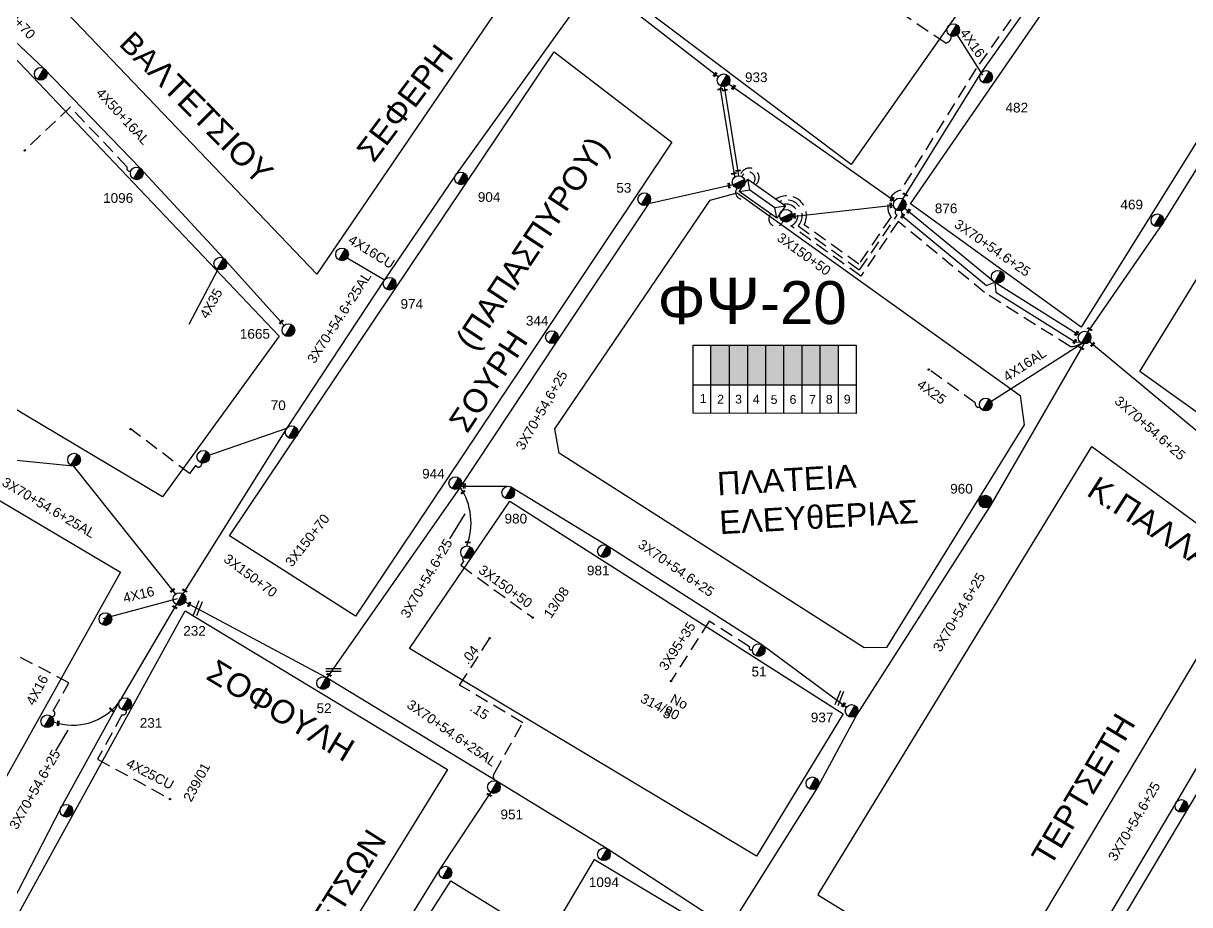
# Model space of a CAD drawing. Header units: millimetres. Extents: x 1421 to 13344, y 800 to 1949.
# Drawn here: x 10965.9 to 11182.8, y 1568.7 to 1732.5 of the extents above; entities that cross this region are included whole.
import ezdxf

# ---------------------------------------------------------------- set-up
doc = ezdxf.new("R2010")
doc.units = ezdxf.units.MM
doc.linetypes.add('DASHED', pattern=[19.05, 12.7, -6.35])
for name, color, linetype in [('Pillar OTE', 7, 'Continuous'), ('Άγνωστα', 7, 'Continuous'), ('Γυμνά εναέρια ΧΤ (3Φ)   4x16AL', 7, 'Continuous'), ('Γυμνά εναέρια ΧΤ (3Φ)   4x16CU', 7, 'Continuous'), ('Γυμνά εναέρια ΧΤ και ΦΟΠ (3Φ)   4x50+16AL', 7, 'Continuous'), ('Εναέρια παροχή ΧΤ 4x16', 7, 'SYN_LINE'), ('Εναέρια παροχή ΧΤ 4x25', 7, 'SYN_LINE'), ('Επιγραφές - Σχήματα', 7, 'Continuous'), ('Καλωδια Χ.Τ 3x95+35', 7, 'DASHED'), ('Καλώδια ΧΤ   3x150+50CU', 7, 'DASHED'), ('Μηχανική τομή', 7, 'Continuous'), ('Στύλος Ξύλινος', 7, 'Continuous'), ('Στύλος Ξύλινος @ 1', 7, 'Continuous'), ('Στύλος ΦΜ', 7, 'Continuous'), ('Στύλος ΦΜ @ 1', 7, 'Continuous'), ('Συνδέσεις', 7, 'Continuous'), ('Συνεστραμμένα ΧΤ   3x70+54.6+25 AL', 7, 'SYN_LINE'), ('Τομή', 7, 'Continuous'), ('Υπογεια Καλωδια Δικτυου ΧΤ 4X25', 7, 'DASHED'), ('Υποσταθμός εναέριος 2 στύλων', 7, 'Continuous'), ('Υποσταθμός πόλεως', 7, 'Continuous'), ('Υπόβαθρο ΔΕΗ', 7, 'Continuous'), ('Υπόγεια Καλώδια Δικτύου ΧΤ   .04', 7, 'DASHED'), ('Υπόγεια Καλώδια Δικτύου ΧΤ   .15', 7, 'DASHED'), ('Υπόγεια καλώδια Παροχών ΧΤ   4x16AL', 7, 'DASHED')]:
    doc.layers.add(name, color=color, linetype=linetype)
doc.styles.add('arial', font='ARIAL.TTF')
doc.styles.get("Standard").update_dxf_attribs({"font": 'ARIAL.TTF'})
doc.linetypes.add('SYN_LINE', pattern='A,0.5,-0.0001,["/\\/\\/\\/",Standard,S=0.1,R=0,X=0,Y=-0.05],-0.25', length=0.7501)
doc.dimstyles.new('ISO-25', dxfattribs={"dimtxt": 2.5, "dimasz": 2.5, "dimexe": 1.25, "dimexo": 0.625, "dimtad": 1, "dimtxsty": 'Standard', "dimcen": 2.5, "dimadec": 0, "dimazin": 0, "dimtfac": 1, "dimtmove": 0, "dimatfit": 3, "dimfxl": 1, "dimarcsym": 0})

# ---------------------------------------------------------------- blocks, each defined once
blk = doc.blocks.new('ΥΠΑΡΧΩΝ ΤΣΙΜΕΝΤΕΝΙΟΣ ΣΤΥΛΟΣ')
at = {"layer": 'Στύλος ΦΜ'}
blk.add_hatch(color=7, dxfattribs=at).paths.add_polyline_path([(-1.29, -2.28, 0.574793), (2.62, 0, 0.268822), (1.3, 2.27)])
at = {"layer": 'Στύλος ΦΜ', "color": 7}
blk.add_line((-1.29, -2.28), (1.3, 2.27), dxfattribs=at)
blk.add_circle((0, 0), 2.62, dxfattribs=at)
at = {"layer": 'Στύλος ΦΜ', "flags": 4}
for tag, p in [('ΑΡΙΘΜΟΣ', (-4.68, 8.05)), ('ΤΥΠΟΣ', (-4.91, 3.03))]:
    blk.add_attdef(tag, p, '', height=4, dxfattribs=at)
blk = doc.blocks.new('ΥΠΟΣΤΑΘΜΟΣ ΕΝΑΕΡΙΟΣ ΕΠΙ 2 ΣΤΥΛΩΝ')
at = {"layer": 'Υποσταθμός εναέριος 2 στύλων', "linetype": 'Continuous'}
for points in [[(-11.97, -2.11, 0.574793), (-8.45, -0.07, 0.268822), (-9.64, 1.98)], [(9.68, -2.15, 0.574793), (13.19, -0.1, 0.268822), (12.01, 1.95)]]:
    blk.add_hatch(color=256, dxfattribs=at).paths.add_polyline_path(points)
for p, q in [((-11.97, -2.11), (-9.64, 1.98)), ((9.68, -2.15), (12.01, 1.95))]:
    blk.add_line(p, q, dxfattribs=at)
for centre in [(-10.81, -0.07), (10.84, -0.1)]:
    blk.add_circle(centre, 2.36, dxfattribs=at)
at = {"layer": 'Υποσταθμός πόλεως', "linetype": 'Continuous', "ltscale": 40}
blk.add_lwpolyline([(-8.57, 2.82), (8.57, 2.82), (8.57, -2.82), (-8.57, -2.82)], close=True, dxfattribs=at)
for points in [[(-5.75, 0), (-8.57, 2.82)], [(-8.57, -2.82), (-5.75, 0)], [(-5.75, 0), (5.75, 0)], [(5.75, 0), (8.57, 2.82)], [(8.57, -2.82), (5.75, 0)]]:
    blk.add_lwpolyline(points, dxfattribs=at)
at = {"layer": 'Υποσταθμός εναέριος 2 στύλων', "ltscale": 40, "flags": 1}
for tag, p in [('ΜΕΤΑΣΧΗΜΑΤΙΣΜΟΣ', (14.09, 2.51)), ('ΙΣΧΥΣ', (14.07, -0.28)), ('ΑΡΙΘΜΟΣ', (14.19, -3))]:
    blk.add_attdef(tag, p, '', height=1.8, dxfattribs=at)
blk = doc.blocks.new('ΜΗΧΑΝΙΚΗ ΤΟΜΗ')
at = {"layer": 'Μηχανική τομή', "ltscale": 40}
for p, q in [((-1.89, 0.78), (1.89, 0.78)), ((1.89, 0), (-1.89, 0))]:
    blk.add_line(p, q, dxfattribs=at)
blk = doc.blocks.new('ΤΟΜΗ')
at = {"layer": 'Τομή', "ltscale": 40}
for p, q in [((-5.68, 0), (5.68, 0)), ((5.68, -2.33), (-5.68, -2.33))]:
    blk.add_line(p, q, dxfattribs=at)
blk = doc.blocks.new('_ΣΥΝΔΕΣΗ')
at = {"layer": 'Συνδέσεις', "linetype": 'SYN_LINE', "ltscale": 40}
blk.add_hatch(color=256, dxfattribs=at).paths.add_polyline_path([(0.5, -0.01, 1), (-0.5, -0.01, 1)])
at = {"layer": 'Συνδέσεις'}
blk.add_circle((0, -0.01), 0.5, dxfattribs=at)
blk = doc.blocks.new('ΥΠΑΡΧΩΝ ΞΥΛΙΝΟΣ ΣΤΥΛΟΣ')
at = {"layer": 'Στύλος Ξύλινος'}
h = blk.add_hatch(color=7, dxfattribs=at)
h.paths.add_polyline_path([(-2.62, 0, 0.270008), (-1.29, -2.28), (1.3, 2.27, 0.576266)])
h.paths.add_polyline_path([(-1.29, -2.28, 0.574793), (2.62, 0, 0.268822), (1.3, 2.27)])
at = {"layer": 'Στύλος Ξύλινος', "color": 7}
blk.add_line((-1.29, -2.28), (1.3, 2.27), dxfattribs=at)
blk.add_circle((0, 0), 2.62, dxfattribs=at)
at = {"layer": 'Στύλος Ξύλινος', "flags": 4}
for tag, p in [('ΑΡΙΘΜΟΣ', (-4.91, 8.6)), ('ΤΥΠΟΣ', (-4.85, 3.39))]:
    blk.add_attdef(tag, p, '', height=4, dxfattribs=at)

msp = doc.modelspace()

# ---------------------------------------------------------------- hatches: boundary and pattern name
at = {"layer": 'Καλώδια ΧΤ   3x150+50CU', "linetype": 'DASHED', "ltscale": 0.2}
h = msp.add_hatch(color=30, dxfattribs=at)
h.dxf.hatch_style = 1
h.paths.add_polyline_path([(11097.20521, 1672.6978), (11093.76534, 1672.69801), (11093.76488, 1665.33742), (11097.20475, 1665.33408)])
h = msp.add_hatch(color=62, dxfattribs=at)
h.dxf.hatch_style = 1
h.paths.add_polyline_path([(11100.64478, 1672.69758), (11097.20521, 1672.6978), (11097.20475, 1665.33408), (11100.64432, 1665.33074)])
h = msp.add_hatch(color=2, dxfattribs=at)
h.dxf.hatch_style = 1
h.paths.add_polyline_path([(11103.94234, 1672.69737), (11100.64478, 1672.69758), (11100.64432, 1665.33074), (11103.94188, 1665.32754)])
h = msp.add_hatch(color=85, dxfattribs=at)
h.dxf.hatch_style = 1
h.paths.add_polyline_path([(11107.32834, 1672.69716), (11103.94234, 1672.69737), (11103.94188, 1665.32754), (11107.32788, 1665.32425)])
h = msp.add_hatch(color=151, dxfattribs=at)
h.dxf.hatch_style = 1
h.paths.add_polyline_path([(11110.72498, 1672.69695), (11107.32834, 1672.69716), (11107.32788, 1665.32425), (11110.72452, 1665.32095)])
h = msp.add_hatch(color=1, dxfattribs=at)
h.dxf.hatch_style = 1
h.paths.add_polyline_path([(11114.06203, 1672.69674), (11110.72498, 1672.69695), (11110.72452, 1665.32095), (11114.06157, 1665.31771)])
h = msp.add_hatch(color=6, dxfattribs=at)
h.dxf.hatch_style = 1
h.paths.add_polyline_path([(11117.4504, 1672.69653), (11114.06203, 1672.69674), (11114.06157, 1665.31771), (11117.44994, 1665.31442)])

# ---------------------------------------------------------------- linework, layer by layer
at = {"layer": 'Pillar OTE', "ltscale": 40}
for points in [[(11090.43664, 1660.05793), (11090.43743, 1672.69822), (11120.77051, 1672.69632), (11120.76971, 1660.02857), (11090.43664, 1660.05886)], [(11093.76455, 1660.05554), (11093.76534, 1672.69801)], [(11097.20442, 1660.0521), (11097.20521, 1672.6978)], [(11100.64399, 1660.04867), (11100.64478, 1672.69758)], [(11103.94155, 1660.04537), (11103.94234, 1672.69737)], [(11107.32754, 1660.04199), (11107.32834, 1672.69716)], [(11110.72419, 1660.0386), (11110.72498, 1672.69695)], [(11114.06124, 1660.03527), (11114.06203, 1672.69674)], [(11117.44961, 1660.03188), (11117.4504, 1672.69653)], [(11090.43697, 1665.34065), (11120.77004, 1665.31119)]]:
    msp.add_lwpolyline(points, dxfattribs=at)
at = {"layer": 'Άγνωστα', "color": 6, "linetype": 'DASHED', "ltscale": 0.2}
msp.add_lwpolyline([(11138.41531, 1730.16346, -0.463716244), (11137.29394, 1728.90792), (11126.63541, 1736.15187)], format="xyb", dxfattribs=at)
at = {"layer": 'Άγνωστα', "color": 2, "linetype": 'DASHED', "ltscale": 0.2}
msp.add_lwpolyline([(10985.90076, 1705.05451, -0.62910853), (10985.1925, 1705.88724), (10974.64911, 1716.97375), (10966.1184, 1708.86096)], format="xyb", dxfattribs=at)
at = {"layer": 'Άγνωστα', "color": 2}
msp.add_lwpolyline([(11002.11068, 1686.78117), (10996.71777, 1676.55572)], dxfattribs=at)
at = {"layer": 'Άγνωστα', "color": 62, "linetype": 'DASHED', "ltscale": 0.2}
msp.add_lwpolyline([(10999.05251, 1650.81671, -0.963788719), (10997.96691, 1650.38804), (10996.83545, 1648.82556), (10985.87651, 1657.15467)], format="xyb", dxfattribs=at)
at = {"layer": 'Άγνωστα', "color": 62, "linetype": 'SYN_LINE', "ltscale": 15}
msp.add_lwpolyline([(11014.84449, 1657.23377), (10999.29999, 1651.81557), (10999.29999, 1651.81557)], dxfattribs=at)
at = {"layer": 'Γυμνά εναέρια ΧΤ (3Φ)   4x16CU', "color": 62}
msp.add_lwpolyline([(11033.04084, 1684.79886), (11026.1101, 1688.87)], dxfattribs=at)
at = {"layer": 'Γυμνά εναέρια ΧΤ και ΦΟΠ (3Φ)   4x50+16AL', "color": 2, "linetype": 'Continuous', "ltscale": 0.2}
msp.add_lwpolyline([(10966.11255, 1755.57703), (10955.4547, 1737.5608), (10969.75457, 1724.17277), (10987.58615, 1705.65507), (11003.12257, 1688.90096), (11014.42522, 1676.37223)], dxfattribs=at)
at = {"layer": 'Εναέρια παροχή ΧΤ 4x16', "color": 6, "linetype": 'SYN_LINE', "ltscale": 8}
msp.add_lwpolyline([(11144.28779, 1722.90711), (11139.11218, 1731.1211)], dxfattribs=at)
at = {"layer": 'Εναέρια παροχή ΧΤ 4x16', "color": 2, "ltscale": 20}
msp.add_lwpolyline([(11163.40815, 1673.40132), (11145.09226, 1661.72816)], dxfattribs=at)
at = {"layer": 'Εναέρια παροχή ΧΤ 4x16', "color": 62, "linetype": 'SYN_LINE', "ltscale": 15}
msp.add_lwpolyline([(10980.78619, 1621.91335), (10994.58534, 1625.63011)], dxfattribs=at)
at = {"layer": 'Καλωδια Χ.Τ 3x95+35', "color": 30, "linetype": 'DASHED', "ltscale": 0.2}
msp.add_lwpolyline([(11101.49217, 1616.17118, -0.951902616), (11100.93508, 1616.62589), (11093.44791, 1621.39992), (11086.35913, 1610.28249)], format="xyb", dxfattribs=at)
at = {"layer": 'Καλώδια ΧΤ   3x150+50CU', "color": 85, "linetype": 'DASHED', "ltscale": 0.2}
msp.add_lwpolyline([(11181.65155, 1774.18357, 0.545819633), (11179.49614, 1775.15737), (11169.29578, 1761.21747), (11143.06592, 1724.13421), (11129.04576, 1701.52583, 0.532381126), (11127.23824, 1696.54975), (11121.25282, 1687.78724), (11111.0902, 1695.06613, 0.780203311), (11105.83856, 1699.87758)], format="xyb", dxfattribs=at)
at = {"layer": 'Καλώδια ΧΤ   3x150+50CU', "color": 1, "linetype": 'DASHED', "ltscale": 0.2}
msp.add_lwpolyline([(11106.53769, 1699.38274, -0.835040494), (11109.97872, 1694.87819), (11121.39911, 1686.69843), (11128.40971, 1696.86968, -0.709518815), (11128.39906, 1698.02836)], format="xyb", dxfattribs=at)
at = {"layer": 'Καλώδια ΧΤ   3x150+50CU', "color": 151, "linetype": 'DASHED', "ltscale": 0.2}
msp.add_lwpolyline([(11162.64356, 1673.09978, -0.172480372), (11160.54761, 1672.45129), (11144.62893, 1682.47207), (11128.59509, 1695.72897), (11121.62172, 1685.55496), (11108.60323, 1694.87934, 0.943810784), (11107.28612, 1698.85301)], format="xyb", dxfattribs=at)
at = {"layer": 'Καλώδια ΧΤ   3x150+50CU', "color": 30, "linetype": 'DASHED', "ltscale": 0.2}
msp.add_lwpolyline([(11047.78239, 1633.22823, 0.693527009), (11047.80843, 1632.60391), (11047.24576, 1631.77722), (11060.65146, 1622.08566)], format="xyb", dxfattribs=at)
at = {"layer": 'Καλώδια ΧΤ   3x150+50CU', "color": 6, "linetype": 'DASHED', "ltscale": 0.2}
msp.add_arc((11100.95173, 1703.88506), 1.75395, 309.9178338, 170.9553671, dxfattribs=at)
at = {"layer": 'Καλώδια ΧΤ   3x150+50CU', "color": 62, "linetype": 'DASHED', "ltscale": 0.2}
msp.add_arc((11100.72054, 1703.64693), 1.24551, 319.1873029, 162.6420667, dxfattribs=at)
at = {"layer": 'Καλώδια ΧΤ   3x150+50CU', "color": 30, "linetype": 'DASHED', "ltscale": 0.2}
msp.add_arc((11099.62177, 1701.10792), 1.27422, 142.3980553, 314.4008683, dxfattribs=at)
at = {"layer": 'Καλώδια ΧΤ   3x150+50CU', "color": 2, "linetype": 'DASHED', "ltscale": 0.2}
msp.add_arc((11105.86583, 1696.16609), 1.35041, 136.2645847, 341.3180976, dxfattribs=at)
at = {"layer": 'Συνεστραμμένα ΧΤ   3x70+54.6+25 AL', "color": 6, "ltscale": 20}
for points in [[(11129.45483, 1699.88033), (11144.00892, 1723.34969), (11170.12287, 1760.27372), (11187.088, 1783.4584)], [(11098.96759, 1704.20474), (11096.10286, 1721.94985), (11127.90655, 1699.5369)]]:
    msp.add_lwpolyline(points, dxfattribs=at)
at = {"layer": 'Συνεστραμμένα ΧΤ   3x70+54.6+25 AL', "color": 1, "ltscale": 20}
for points in [[(11163.81016, 1675.14614), (11177.76849, 1695.33975), (11201.40364, 1733.32168), (11216.68668, 1760.51422)], [(11129.82451, 1698.16949), (11146.51441, 1684.40688), (11162.14883, 1674.6037)]]:
    msp.add_lwpolyline(points, dxfattribs=at)
at = {"layer": 'Συνεστραμμένα ΧΤ   3x70+54.6+25 AL', "color": 62, "ltscale": 20}
for points in [[(11095.11012, 1722.5884), (11072.14918, 1740.43642), (11046.25802, 1704.33179), (11033.0355, 1684.79097), (11014.84449, 1657.23377), (10994.96206, 1625.49473), (10983.91726, 1606.71753), (10972.89564, 1586.70801), (10956.94922, 1555.8397)], [(11098.22885, 1704.0024), (11098.17782, 1704.07724), (11095.54337, 1720.3959), (11095.70335, 1720.84239)], [(10917.36047, 1670.88287), (10932.57962, 1664.21862), (10949.76521, 1652.83039), (10975.20446, 1650.25372), (10994.22521, 1626.41662)]]:
    msp.add_lwpolyline(points, dxfattribs=at)
at = {"layer": 'Συνεστραμμένα ΧΤ   3x70+54.6+25 AL', "color": 30, "ltscale": 20}
for points in [[(11097.82631, 1702.52884), (11082.17918, 1699.01345), (11065.12064, 1673.47254), (11047.12858, 1646.31297), (11022.34203, 1610.84845)], [(11056.5073, 1646.40183), (11074.4578, 1635.43487), (11103.24445, 1617.03211), (11118.97134, 1605.42264)]]:
    msp.add_lwpolyline(points, dxfattribs=at)
at = {"layer": 'Συνεστραμμένα ΧΤ   3x70+54.6+25 AL', "color": 2, "ltscale": 20}
for points in [[(11108.88619, 1696.63151), (11127.69891, 1698.72656)], [(11129.114, 1697.70638), (11129.31284, 1696.77031), (11145.00987, 1683.79189), (11146.51441, 1684.40688), (11146.71563, 1682.56944), (11161.45353, 1673.32842), (11162.4397, 1673.24613)], [(11163.1046, 1672.95261), (11145.80451, 1643.02976), (11120.87314, 1604.03283), (11113.61669, 1590.60672), (11097.69356, 1565.25381)]]:
    msp.add_lwpolyline(points, dxfattribs=at)
at = {"layer": 'Συνεστραμμένα ΧΤ   3x70+54.6+25 AL', "color": 151, "ltscale": 20}
for points in [[(11164.12698, 1673.36739), (11185.82139, 1655.32754), (11210.96463, 1639.60529)], [(11211.4849, 1638.16335), (11197.29231, 1616.758), (11180.1451, 1587.507), (11161.19934, 1555.67512), (11148.88727, 1533.80105)]]:
    msp.add_lwpolyline(points, dxfattribs=at)
at = {"layer": 'Συνεστραμμένα ΧΤ   3x70+54.6+25 AL', "color": 30, "ltscale": 8}
msp.add_lwpolyline([(11047.25374, 1646.50192), (11055.84307, 1646.46964)], dxfattribs=at)
at = {"layer": 'Συνεστραμμένα ΧΤ   3x70+54.6+25 AL', "color": 133, "ltscale": 20}
for points in [[(11096.15559, 1564.92478), (11074.44282, 1579.08137), (11053.99298, 1591.58453), (11022.25289, 1610.90498), (10995.99846, 1624.94075)], [(11008.97592, 1518.90916), (11030.69983, 1554.81002), (11043.38406, 1575.24319), (11052.82638, 1589.53817)]]:
    msp.add_lwpolyline(points, dxfattribs=at)
at = {"layer": 'Συνεστραμμένα ΧΤ   3x70+54.6+25 AL', "color": 30, "ltscale": 15}
msp.add_arc((11037.3001, 1639.68578), 11.85405, 338.7677217, 33.9911887, dxfattribs=at)
at = {"layer": 'Συνεστραμμένα ΧΤ   3x70+54.6+25 AL', "color": 62, "ltscale": 15}
msp.add_arc((10975.11911, 1612.81068), 10.75176, 250.518575, 323.1167433, dxfattribs=at)
at = {"layer": 'Υπογεια Καλωδια Δικτυου ΧΤ 4X25', "color": 2, "linetype": 'DASHED', "ltscale": 0.2}
msp.add_lwpolyline([(11143.77962, 1661.19123, -0.59045392), (11142.88902, 1662.00513), (11134.26284, 1668.17987)], format="xyb", dxfattribs=at)
at = {"layer": 'Υπογεια Καλωδια Δικτυου ΧΤ 4X25', "color": 62, "linetype": 'DASHED', "ltscale": 0.2}
msp.add_lwpolyline([(10985.11819, 1604.8351, -0.553481718), (10984.26346, 1603.98897), (10979.72168, 1595.74347), (10993.09762, 1588.37576)], format="xyb", dxfattribs=at)
at = {"layer": 'Υπόβαθρο ΔΕΗ'}
for points in [[(11074.4067, 1740.52382), (11129.3091, 1821.20538), (11177.12852, 1787.80792), (11119.84122, 1706.26945), (11074.4067, 1740.52382)], [(11130.8373, 1698.98205), (11187.10329, 1780.61496), (11215.80981, 1761.52853), (11162.57365, 1676.0658), (11130.8373, 1698.98205)], [(10965.96519, 1742.96139), (11010.83962, 1767.77093), (11054.20874, 1735.37085), (11020.5195, 1685.93327), (10965.96519, 1742.96139)], [(11227.24953, 1755.13206), (11259.10958, 1738.49828), (11203.73577, 1646.18713), (11173.5099, 1667.84182), (11227.24953, 1755.13206)], [(10898.03804, 1704.57449), (10954.55916, 1736.32328), (11013.46194, 1674.38621), (10991.82596, 1644.50845), (10898.88435, 1699.87009), (10897.90452, 1700.87162), (10897.69944, 1701.85039), (10897.69944, 1703.42096), (10898.03804, 1704.57449)], [(11004.2772, 1637.28318), (11064.61398, 1727.24814), (11086.51069, 1710.42448), (11027.70102, 1622.29909), (11004.2772, 1637.28318)], [(11065.53337, 1652.61902), (11064.73706, 1657.14964), (11093.62236, 1699.68433), (11098.63893, 1701.03215), (11151.27594, 1663.33135), (11151.96442, 1657.87863), (11126.426, 1616.5002), (11122.21664, 1616.40813), (11065.53337, 1652.61902)], [(11113.70362, 1570.60587), (11164.59555, 1653.85124), (11194.50331, 1632.00344), (11145.92289, 1550.71838), (11113.61893, 1570.46735)], [(10924.8274, 1590.53713), (10956.86029, 1646.57832), (10984.00453, 1630.51564), (10951.50707, 1572.44999), (10924.8274, 1590.53713)], [(11037.71027, 1616.30513), (11056.36705, 1643.71629), (11118.36172, 1604.18676), (11102.26007, 1577.70284), (11037.71027, 1616.30513)], [(11157.19323, 1544.02834), (11205.17972, 1624.66618), (11231.17058, 1605.51502), (11183.16058, 1528.14304), (11157.19323, 1544.02834)], [(10964.18706, 1565.43635), (10996.02015, 1623.32417), (11044.79638, 1593.81076), (11007.59808, 1533.57109), (10964.18706, 1565.43635)], [(11016.8908, 1526.79703), (11017.28798, 1529.07834), (11045.4056, 1573.11274), (11063.24069, 1562.07233), (11072.11422, 1577.11304), (11093.83265, 1564.05505), (11054.59008, 1499.50868), (11016.8908, 1526.79703)]]:
    msp.add_lwpolyline(points, dxfattribs=at)
at = {"layer": 'Υπόγεια Καλώδια Δικτύου ΧΤ   .04', "color": 133, "ltscale": 0.2}
msp.add_lwpolyline([(11047.04323, 1609.50492), (11052.64376, 1618.25444)], dxfattribs=at)
at = {"layer": 'Υπόγεια Καλώδια Δικτύου ΧΤ   .15', "color": 133, "ltscale": 0.2}
msp.add_lwpolyline([(11053.71244, 1591.70022, -0.464463237), (11053.59992, 1593.25572), (11053.59992, 1593.25572), (11058.79809, 1602.52444), (11047.04323, 1609.50492)], format="xyb", dxfattribs=at)
at = {"layer": 'Υπόγεια καλώδια Παροχών ΧΤ   4x16AL', "color": 62, "linetype": 'DASHED', "ltscale": 0.2}
msp.add_lwpolyline([(10970.94758, 1603.81904, 1.191750201), (10971.47799, 1604.70018), (10974.40829, 1609.93596), (10960.6975, 1617.13113)], format="xyb", dxfattribs=at)

# ---------------------------------------------------------------- block references
at = {"layer": 'Μηχανική τομή'}
for p, xscale, yscale, zscale, rotation in [((11094.60786, 1722.97882), 0.249999999999919, 0.249999999999919, 0.249999999999919, 55.15919953187292), ((11095.49193, 1720.18963), 0.2499999999999681, 0.2499999999999681, 0.2499999999999681, 12.11167555211744), ((11096.37338, 1720.01799), 0.2499999999999681, 0.2499999999999681, 0.2499999999999681, 12.11167555211744), ((11098.03818, 1720.58598), 0.249999999999919, 0.249999999999919, 0.249999999999919, 55.15919953187292), ((11098.04879, 1704.51039), 0.2499999999999681, 0.2499999999999681, 0.2499999999999681, 12.11167555211744), ((11098.82854, 1705.06609), 0.2499999999999681, 0.2499999999999681, 0.2499999999999681, 7.187272394768478), ((11097.20473, 1702.38919), 0.249999999999919, 0.249999999999919, 0.249999999999919, 95.95287161727015), ((11127.53143, 1699.80125), 0.249999999999919, 0.249999999999919, 0.249999999999919, 55.15919953187292), ((11129.86688, 1700.61398), 0.2500000000002005, 0.2500000000002005, 0.2500000000002005, 331.5446991727721), ((11127.28962, 1698.68098), 0.249999999999919, 0.249999999999919, 0.249999999999919, 92.41710292976293), ((11130.58987, 1697.57083), 0.249999999999919, 0.249999999999919, 0.249999999999919, 55.15919953187292), ((11109.37781, 1696.75057), 0.249999999999919, 0.249999999999919, 0.249999999999919, 92.41710292976293), ((11129.47751, 1696.66698), 0.249999999999919, 0.249999999999919, 0.249999999999919, 55.15919953187292), ((11013.95192, 1676.96525), 0.2499999999999188, 0.2499999999999188, 0.2499999999999188, 46.79548129972707), ((11161.80787, 1674.84712), 0.249999999999919, 0.249999999999919, 0.249999999999919, 55.15919953187292), ((11164.12445, 1675.61661), 0.2500000000002005, 0.2500000000002005, 0.2500000000002005, 331.5446991727721), ((11161.46788, 1673.34904), 0.249999999999919, 0.249999999999919, 0.249999999999919, 55.15919953187292), ((11162.59585, 1672.08043), 0.2500000000002005, 0.2500000000002005, 0.2500000000002005, 331.5446991727721), ((11164.79554, 1672.76033), 0.2499999999999681, 0.2499999999999681, 0.2499999999999681, 45.66766358562436), ((11048.02283, 1646.50548), 0.249999999999919, 0.249999999999919, 0.249999999999919, 84.83980671390898), ((11047.74007, 1645.30055), 0.249999999999919, 0.249999999999919, 0.249999999999919, 42.50572017116215), ((11048.54381, 1635.93111), 0.249999999999919, 0.249999999999919, 0.249999999999919, 352.7513169845008), ((10993.72311, 1627.04586), 0.249999999999919, 0.249999999999919, 0.249999999999919, 39.44037338384143), ((10995.87803, 1626.98338), 0.2500000000002005, 0.2500000000002005, 0.2500000000002005, 331.5446991727721), ((10994.03033, 1623.92261), 0.2500000000002005, 0.2500000000002005, 0.2500000000002005, 331.5446991727721), ((10996.83984, 1624.49043), 0.249999999999919, 0.249999999999919, 0.249999999999919, 68.45138536945211), ((11022.71615, 1611.3454), 0.2500000000002005, 0.2500000000002005, 0.2500000000002005, 331.5446991727721), ((10982.37572, 1605.02897), 0.249999999999919, 0.249999999999919, 0.249999999999919, 136.9027707389165), ((11118.48084, 1605.78473), 0.249999999999919, 0.249999999999919, 0.249999999999919, 53.31482086644282), ((10972.51168, 1602.37988), 0.249999999999919, 0.249999999999919, 0.249999999999919, 84.46756182597117), ((11052.49111, 1589.00842), 0.2500000000002005, 0.2500000000002005, 0.2500000000002005, 331.5446991727721)]:
    msp.add_blockref('ΜΗΧΑΝΙΚΗ ΤΟΜΗ', p, dxfattribs=dict(at, xscale=xscale, yscale=yscale, zscale=zscale, rotation=rotation))
at = {"layer": 'Στύλος Ξύλινος @ 1', "ltscale": 40}
ref = msp.add_blockref('ΥΠΑΡΧΩΝ ΞΥΛΙΝΟΣ ΣΤΥΛΟΣ', (11144.79375, 1643.63432), dxfattribs=dict(at, xscale=0.4499999999998181, yscale=0.4499999999998181, zscale=0.4499999999998181))
ref.add_attrib('ΤΥΠΟΣ', '960', (11138.23611, 1645.11649), dxfattribs={"layer": 'Στύλος Ξύλινος', "height": 1.8, "flags": 4})
at = {"layer": 'Στύλος ΦΜ @ 1', "ltscale": 40, "xscale": 0.4499999999998181, "yscale": 0.4499999999998181, "zscale": 0.4499999999998181}
for p in [(11138.7972, 1731.2776), (10969.16901, 1723.15088), (11025.17697, 1689.58862), (11002.53701, 1687.87907), (11147.09544, 1685.43135), (11163.22459, 1674.12425), (11144.85246, 1661.67717), (10975.36273, 1651.4208), (10999.37356, 1651.94988), (11048.42183, 1634.21729), (10981.18888, 1621.79248), (10970.36202, 1602.79715), (11112.64144, 1591.26704), (10973.93214, 1586.1487), (11181.23362, 1587.05725), (11044.40896, 1574.66292)]:
    msp.add_blockref('ΥΠΑΡΧΩΝ ΤΣΙΜΕΝΤΕΝΙΟΣ ΣΤΥΛΟΣ', p, dxfattribs=at)
at = {"layer": 'Στύλος ΦΜ @ 1', "ltscale": 40}
ref = msp.add_blockref('ΥΠΑΡΧΩΝ ΤΣΙΜΕΝΤΕΝΙΟΣ ΣΤΥΛΟΣ', (11096.1006, 1721.95114), dxfattribs=dict(at, xscale=0.4499999999998181, yscale=0.4499999999998181, zscale=0.4499999999998181))
ref.add_attrib('ΤΥΠΟΣ', '933', (11100.08859, 1721.6126), dxfattribs={"layer": 'Στύλος ΦΜ', "height": 1.8, "flags": 4})
ref = msp.add_blockref('ΥΠΑΡΧΩΝ ΤΣΙΜΕΝΤΕΝΙΟΣ ΣΤΥΛΟΣ', (11144.89874, 1722.57809), dxfattribs=dict(at, xscale=0.4499999999998181, yscale=0.4499999999998181, zscale=0.4499999999998181))
ref.add_attrib('ΤΥΠΟΣ', '482', (11148.52694, 1715.96512), dxfattribs={"layer": 'Στύλος ΦΜ', "height": 1.8, "flags": 4})
ref = msp.add_blockref('ΥΠΑΡΧΩΝ ΤΣΙΜΕΝΤΕΝΙΟΣ ΣΤΥΛΟΣ', (10987.00059, 1704.63318), dxfattribs=dict(at, xscale=0.4499999999998181, yscale=0.4499999999998181, zscale=0.4499999999998181))
ref.add_attrib('ΤΥΠΟΣ', '1096', (10980.75687, 1699.16827), dxfattribs={"layer": 'Στύλος ΦΜ', "height": 1.8, "flags": 4})
ref = msp.add_blockref('ΥΠΑΡΧΩΝ ΤΣΙΜΕΝΤΕΝΙΟΣ ΣΤΥΛΟΣ', (11047.26416, 1703.71957), dxfattribs=dict(at, xscale=0.4499999999998181, yscale=0.4499999999998181, zscale=0.4499999999998181))
ref.add_attrib('ΤΥΠΟΣ', '904', (11050.41912, 1699.34479), dxfattribs={"layer": 'Στύλος ΦΜ', "height": 1.8, "flags": 4})
ref = msp.add_blockref('ΥΠΑΡΧΩΝ ΤΣΙΜΕΝΤΕΝΙΟΣ ΣΤΥΛΟΣ', (11081.35132, 1699.85118), dxfattribs=dict(at, xscale=0.4499999999998181, yscale=0.4499999999998181, zscale=0.4499999999998181))
ref.add_attrib('ΤΥΠΟΣ', '53', (11076.16791, 1701.05562), dxfattribs={"layer": 'Στύλος ΦΜ', "height": 1.8, "flags": 4})
ref = msp.add_blockref('ΥΠΑΡΧΩΝ ΤΣΙΜΕΝΤΕΝΙΟΣ ΣΤΥΛΟΣ', (11128.86927, 1698.85844), dxfattribs=dict(at, xscale=0.4499999999998181, yscale=0.4499999999998181, zscale=0.4499999999998181))
ref.add_attrib('ΤΥΠΟΣ', '876', (11135.38166, 1697.2423), dxfattribs={"layer": 'Στύλος ΦΜ', "height": 1.8, "flags": 4})
ref = msp.add_blockref('ΥΠΑΡΧΩΝ ΤΣΙΜΕΝΤΕΝΙΟΣ ΣΤΥΛΟΣ', (11176.7509, 1695.93275), dxfattribs=dict(at, xscale=0.4499999999998181, yscale=0.4499999999998181, zscale=0.4499999999998181))
ref.add_attrib('ΤΥΠΟΣ', '469', (11169.89, 1697.9518), dxfattribs={"layer": 'Στύλος ΦΜ', "height": 1.8, "flags": 4})
ref = msp.add_blockref('ΥΠΑΡΧΩΝ ΤΣΙΜΕΝΤΕΝΙΟΣ ΣΤΥΛΟΣ', (11034.00448, 1684.12149), dxfattribs=dict(at, xscale=0.4499999999998181, yscale=0.4499999999998181, zscale=0.4499999999998181))
ref.add_attrib('ΤΥΠΟΣ', '974', (11036.05172, 1679.48164), dxfattribs={"layer": 'Στύλος ΦΜ', "height": 1.8, "flags": 4})
ref = msp.add_blockref('ΥΠΑΡΧΩΝ ΤΣΙΜΕΝΤΕΝΙΟΣ ΣΤΥΛΟΣ', (11015.21414, 1675.49773), dxfattribs=dict(at, xscale=0.4499999999998181, yscale=0.4499999999998181, zscale=0.4499999999998181))
ref.add_attrib('ΤΥΠΟΣ', '1665', (11006.17862, 1673.90863), dxfattribs={"layer": 'Στύλος ΦΜ', "height": 1.8, "flags": 4})
ref = msp.add_blockref('ΥΠΑΡΧΩΝ ΤΣΙΜΕΝΤΕΝΙΟΣ ΣΤΥΛΟΣ', (11064.18938, 1674.19357), dxfattribs=dict(at, xscale=0.4499999999998181, yscale=0.4499999999998181, zscale=0.4499999999998181))
ref.add_attrib('ΤΥΠΟΣ', '344', (11059.36743, 1676.35656), dxfattribs={"layer": 'Στύλος ΦΜ', "height": 1.8, "flags": 4})
ref = msp.add_blockref('ΥΠΑΡΧΩΝ ΤΣΙΜΕΝΤΕΝΙΟΣ ΣΤΥΛΟΣ', (11015.79273, 1656.53522), dxfattribs=dict(at, xscale=0.4499999999998181, yscale=0.4499999999998181, zscale=0.4499999999998181))
ref.add_attrib('ΤΥΠΟΣ', '70', (11011.91957, 1660.63072), dxfattribs={"layer": 'Στύλος ΦΜ', "height": 1.8, "flags": 4})
ref = msp.add_blockref('ΥΠΑΡΧΩΝ ΤΣΙΜΕΝΤΕΝΙΟΣ ΣΤΥΛΟΣ', (11046.21385, 1647.05487), dxfattribs=dict(at, xscale=0.4499999999998181, yscale=0.4499999999998181, zscale=0.4499999999998181))
ref.add_attrib('ΤΥΠΟΣ', '944', (11040.06851, 1647.91), dxfattribs={"layer": 'Στύλος ΦΜ', "height": 1.8, "flags": 4})
ref = msp.add_blockref('ΥΠΑΡΧΩΝ ΤΣΙΜΕΝΤΕΝΙΟΣ ΣΤΥΛΟΣ', (11056.08684, 1645.30167), dxfattribs=dict(at, xscale=0.4499999999998181, yscale=0.4499999999998181, zscale=0.4499999999998181))
ref.add_attrib('ΤΥΠΟΣ', '980', (11055.39129, 1639.55702), dxfattribs={"layer": 'Στύλος ΦΜ', "height": 1.8, "flags": 4})
ref = msp.add_blockref('ΥΠΑΡΧΩΝ ΤΣΙΜΕΝΤΕΝΙΟΣ ΣΤΥΛΟΣ', (11073.87224, 1634.41298), dxfattribs=dict(at, xscale=0.4499999999998181, yscale=0.4499999999998181, zscale=0.4499999999998181))
ref.add_attrib('ΤΥΠΟΣ', '981', (11070.70927, 1629.91917), dxfattribs={"layer": 'Στύλος ΦΜ', "height": 1.8, "flags": 4})
ref = msp.add_blockref('ΥΠΑΡΧΩΝ ΤΣΙΜΕΝΤΕΝΙΟΣ ΣΤΥΛΟΣ', (10994.9598, 1625.49602), dxfattribs=dict(at, xscale=0.4499999999998181, yscale=0.4499999999998181, zscale=0.4499999999998181))
ref.add_attrib('ΤΥΠΟΣ', '232', (10995.66017, 1618.69609), dxfattribs={"layer": 'Στύλος ΦΜ', "height": 1.8, "flags": 4})
ref = msp.add_blockref('ΥΠΑΡΧΩΝ ΤΣΙΜΕΝΤΕΝΙΟΣ ΣΤΥΛΟΣ', (11102.65889, 1616.01022), dxfattribs=dict(at, xscale=0.4499999999998181, yscale=0.4499999999998181, zscale=0.4499999999998181))
ref.add_attrib('ΤΥΠΟΣ', '51', (11101.3008, 1611.11628), dxfattribs={"layer": 'Στύλος ΦΜ', "height": 1.8, "flags": 4})
ref = msp.add_blockref('ΥΠΑΡΧΩΝ ΤΣΙΜΕΝΤΕΝΙΟΣ ΣΤΥΛΟΣ', (11021.66733, 1609.88309), dxfattribs=dict(at, xscale=0.4499999999998181, yscale=0.4499999999998181, zscale=0.4499999999998181))
ref.add_attrib('ΤΥΠΟΣ', '52', (11020.43638, 1604.30865), dxfattribs={"layer": 'Στύλος ΦΜ', "height": 1.8, "flags": 4})
ref = msp.add_blockref('ΥΠΑΡΧΩΝ ΤΣΙΜΕΝΤΕΝΙΟΣ ΣΤΥΛΟΣ', (10984.83394, 1605.97805), dxfattribs=dict(at, xscale=0.4499999999998181, yscale=0.4499999999998181, zscale=0.4499999999998181))
ref.add_attrib('ΤΥΠΟΣ', '231', (10987.57024, 1601.58023), dxfattribs={"layer": 'Στύλος ΦΜ', "height": 1.8, "flags": 4})
ref = msp.add_blockref('ΥΠΑΡΧΩΝ ΤΣΙΜΕΝΤΕΝΙΟΣ ΣΤΥΛΟΣ', (11119.9189, 1604.72316), dxfattribs=dict(at, xscale=0.4499999999998181, yscale=0.4499999999998181, zscale=0.4499999999998181))
ref.add_attrib('ΤΥΠΟΣ', '937', (11112.32384, 1602.59775), dxfattribs={"layer": 'Στύλος ΦΜ', "height": 1.8, "flags": 4})
ref = msp.add_blockref('ΥΠΑΡΧΩΝ ΤΣΙΜΕΝΤΕΝΙΟΣ ΣΤΥΛΟΣ', (11053.40742, 1590.56264), dxfattribs=dict(at, xscale=0.4499999999998181, yscale=0.4499999999998181, zscale=0.4499999999998181))
ref.add_attrib('ΤΥΠΟΣ', '951', (11054.64158, 1584.57115), dxfattribs={"layer": 'Στύλος ΦΜ', "height": 1.8, "flags": 4})
ref = msp.add_blockref('ΥΠΑΡΧΩΝ ΤΣΙΜΕΝΤΕΝΙΟΣ ΣΤΥΛΟΣ', (11073.85726, 1578.05948), dxfattribs=dict(at, xscale=0.4499999999998181, yscale=0.4499999999998181, zscale=0.4499999999998181))
ref.add_attrib('ΤΥΠΟΣ', '1094', (11071.05938, 1571.97198), dxfattribs={"layer": 'Στύλος ΦΜ', "height": 1.8, "flags": 4})
at = {"layer": 'Συνδέσεις', "xscale": 0.25, "yscale": 0.25, "zscale": 0.25}
for p in [(10966.15609, 1708.89681), (11134.26284, 1668.17987), (10985.85492, 1657.12095), (11060.62987, 1622.05194), (11052.62217, 1618.22072), (11086.35022, 1610.26853), (10993.20853, 1588.31948)]:
    msp.add_blockref('_ΣΥΝΔΕΣΗ', p, dxfattribs=at)
at = {"layer": 'Τομή', "xscale": 0.2499999999998873, "yscale": 0.2499999999998873, "zscale": 0.2499999999998873, "rotation": 248.1909067709115}
for p in [(10998.65115, 1623.69817), (11117.90381, 1606.9829)]:
    msp.add_blockref('ΤΟΜΗ', p, dxfattribs=at)
at = {"layer": 'Τομή', "xscale": 0.25, "yscale": 0.25, "zscale": 0.25}
msp.add_blockref('ΤΟΜΗ', (11023.58332, 1612.62448), dxfattribs=at)
at = {"layer": 'Υποσταθμός εναέριος 2 στύλων', "xscale": 0.5, "yscale": 0.5, "zscale": 0.5, "rotation": 324.7093587973019}
msp.add_blockref('ΥΠΟΣΤΑΘΜΟΣ ΕΝΑΕΡΙΟΣ ΕΠΙ 2 ΣΤΥΛΩΝ', (11103.32151, 1699.93453), dxfattribs=at)

# ---------------------------------------------------------------- texts
at = {"ltscale": 40, "char_height": 4, "width": 64.8866414, "attachment_point": 1, "style": 'arial'}
for s, insert, rotation in [('BA{\\H1.083x;ΛTETΣIOY}', (10986.60645, 1731.62071), 314.7780719), ('{\\H1.083x;ΣEΦEPH}', (11027.60051, 1709.0335), 53.1216294), ('{\\H1.083x;(ΠΑΠΑΣΠΥΡΟΥ)}', (11046.07521, 1673.75683), 56.5620874), ('{\\H1.083x;ΣOYPH}', (11044.8163, 1658.51009), 56.5620874), ('{\\H1.083x;ΠΛATEIA\\PEΛEYθEPIAΣ}', (11094.78089, 1649.09733), 3.2570312), ('{\\H1.083x;K.ΠAΛΛAMA}', (11165.709, 1648.56804), 327.2916944), ('{\\H1.083x;ΣΟΦΟΥΛΗ}', (11001.8831, 1614.49071), 328.9532832), ('{\\H1.083x;TEPTΣETH}', (11153.13108, 1577.78605), 59.2546127), ('{\\H1.083x;ΣΠETΣΩN}', (11014.79094, 1559.01978), 57.8133697)]:
    msp.add_mtext(s, dxfattribs=dict(at, insert=insert, rotation=rotation))
at = {"ltscale": 30, "char_height": 1.63441, "width": 11.2572904, "attachment_point": 1}
for s, insert in [('1', (11091.6828, 1663.61925)), ('2', (11094.92126, 1663.48579)), ('3', (11098.25185, 1663.48579)), ('4', (11101.55536, 1663.48579)), ('5', (11104.85887, 1663.40461)), ('6', (11108.379, 1663.43167)), ('7', (11112.00744, 1663.43167)), ('8', (11115.1214, 1663.45873)), ('9', (11118.45199, 1663.48579))]:
    msp.add_mtext(s, dxfattribs=dict(at, insert=insert))
at = {"layer": 'Άγνωστα', "color": 7, "char_height": 1.8, "attachment_point": 1}
for s, gutter_width, insert, rotation in [('3X150+70', 12.5, (10960.41429, 1739.054), 313.366394), ('3X70+54.6+25', 12.5, (11139.84948, 1696.26154), 325.1238696), ('3X150+50', 12.5, (11106.92059, 1693.76496), 324.0221298), ('4X35', 12.5, (10998.59798, 1678.35265), 60.5831877), ('3X70+54,6+25', 12.5, (11057.35391, 1653.93613), 59.8533125), ('3X70+54.6+25', 12.5, (11169.81819, 1663.42747), 318.6973912), ('3X150+70', 12.5, (11014.45578, 1632.45898), 51.9246009), ('3X70+54.6+25', 12.5, (11035.94842, 1622.67729), 59.8533125), ('3X70+54.6+25', 12.5, (11081.05858, 1636.73148), 325.1238696), ('3X150+70', 12.5, (11004.07762, 1634.04991), 323.3583047), ('3X150+50', 12.5, (11051.44677, 1631.99859), 323.8104391), ('3X70+54.6+25', 12.5, (11134.90179, 1616.42586), 59.454843), ('3X95+35', 12.5, (11083.97592, 1613.00243), 56.8901172), ('314/90', 1.71227, (11081.30033, 1608.04967), 332.8216423), ('3X70+54.6+25', 12.5, (10963.19551, 1583.3734), 60.4415168), ('4X25CU', 12.5, (10985.70165, 1595.98124), 332.6795298), ('3X70+54.6+25', 12.5, (11167.46271, 1577.54507), 59.454843)]:
    msp.add_mtext_dynamic_manual_height_columns(s, width=1.8, gutter_width=gutter_width, heights=[0.04535], dxfattribs=dict(at, insert=insert, rotation=rotation))
at = {"layer": 'Άγνωστα', "color": 7}
note = msp.add_mtext_dynamic_manual_height_columns('No ', width=1.8, gutter_width=1.71227, heights=[0.04535, 0], dxfattribs=dict(at, insert=(11083.72142, 1609.59043), char_height=1.8, attachment_point=1, rotation=332.8216423))
for column, words in zip(note.columns.linked_columns, ['5']):
    column.text = words
at = {"layer": 'Γυμνά εναέρια ΧΤ (3Φ)   4x16AL', "color": 7, "insert": (11147.86472, 1667.36426), "char_height": 1.8, "attachment_point": 1, "rotation": 33.5857869}
msp.add_mtext_dynamic_manual_height_columns('4X16AL', width=1.8, gutter_width=12.5, heights=[0.04535], dxfattribs=at)
at = {"layer": 'Γυμνά εναέρια ΧΤ (3Φ)   4x16CU', "color": 7, "insert": (11027.09714, 1693.34665), "char_height": 1.8, "attachment_point": 1, "rotation": 328.1856994}
msp.add_mtext_dynamic_manual_height_columns('4X16CU', width=1.8, gutter_width=12.5, heights=[0.04535], dxfattribs=at)
at = {"layer": 'Γυμνά εναέρια ΧΤ και ΦΟΠ (3Φ)   4x50+16AL', "color": 7, "insert": (10980.61678, 1720.70446), "char_height": 1.8, "attachment_point": 1, "rotation": 312.7065427}
msp.add_mtext_dynamic_manual_height_columns('4X50+16AL', width=1.8, gutter_width=12.5, heights=[0.04535], dxfattribs=at)
at = {"layer": 'Εναέρια παροχή ΧΤ 4x16', "color": 7, "char_height": 1.8, "attachment_point": 1}
for insert, rotation in [((11141.39652, 1731.79684), 305.5182433), ((10984.3001, 1626.54225), 13.4672164), ((10966.31318, 1606.42398), 62.0702816)]:
    msp.add_mtext_dynamic_manual_height_columns('4X16', width=1.8, gutter_width=12.5, heights=[0.04535], dxfattribs=dict(at, insert=insert, rotation=rotation))
at = {"layer": 'Εναέρια παροχή ΧΤ 4x16', "color": 7}
note = msp.add_mtext_dynamic_manual_height_columns('13/08\\P', width=1.8, gutter_width=1.85192, heights=[0.04535, 0], dxfattribs=dict(at, insert=(11060.50681, 1619.73306), char_height=1.8, attachment_point=1, rotation=56.3633962))
note = msp.add_mtext_dynamic_manual_height_columns('239/01\\P', width=1.8, gutter_width=1.85192, heights=[0.04535, 0], dxfattribs=dict(at, insert=(10993.84552, 1585.27576), char_height=1.8, attachment_point=1, rotation=62.0702816))
at = {"layer": 'Εναέρια παροχή ΧΤ 4x25', "color": 7, "insert": (11132.9581, 1666.48339), "char_height": 1.8, "attachment_point": 1, "rotation": 324.0221298}
msp.add_mtext_dynamic_manual_height_columns('4X25', width=1.8, gutter_width=12.5, heights=[0.04535], dxfattribs=at)
at = {"layer": 'Συνεστραμμένα ΧΤ   3x70+54.6+25 AL', "color": 7, "char_height": 1.8, "attachment_point": 1}
for insert, rotation in [((11018.57427, 1670.12679), 57.1017334), ((10962.69367, 1648.26747), 329.4371211), ((11038.08555, 1606.93884), 325.1238696)]:
    msp.add_mtext_dynamic_manual_height_columns('3X70+54.6+25AL', width=1.8, gutter_width=12.5, heights=[0.04535], dxfattribs=dict(at, insert=insert, rotation=rotation))
at = {"layer": 'Υπόβαθρο ΔΕΗ', "insert": (11083.8419, 1685.28224), "char_height": 8, "attachment_point": 1}
msp.add_mtext_dynamic_manual_height_columns('Φ{\\H1.0833x;Ψ}-20', width=84.657329, gutter_width=12.5, heights=[0], dxfattribs=at)
at = {"layer": 'Υπόγεια Καλώδια Δικτύου ΧΤ   .04', "color": 7, "insert": (11047.18888, 1614.33097), "char_height": 1.8, "attachment_point": 1, "rotation": 51.9246009}
msp.add_mtext_dynamic_manual_height_columns('.04', width=1.8, gutter_width=12.5, heights=[0.04535], dxfattribs=at)
at = {"layer": 'Υπόγεια Καλώδια Δικτύου ΧΤ   .15', "color": 7, "insert": (11049.78163, 1606.38602), "char_height": 1.8, "attachment_point": 1, "rotation": 326.615677}
msp.add_mtext_dynamic_manual_height_columns('.15', width=1.8, gutter_width=12.5, heights=[0.04535], dxfattribs=at)

# ---------------------------------------------------------------- leaders
at = {"layer": 'Επιγραφές - Σχήματα', "ltscale": 40}
for points in [[(11048.03227, 1641.37524), (11045.1827, 1636.71638)], [(10974.21055, 1601.13535), (10971.89906, 1597.29533)]]:
    msp.add_leader(points, dimstyle='ISO-25', override={"dimasz": 1, "dimtad": 0}, dxfattribs=at)

doc.saveas('drawing.dxf')
